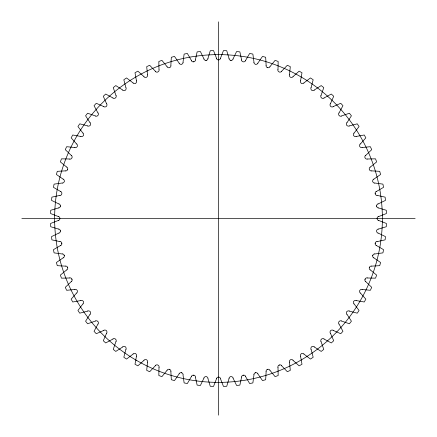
<?xml version="1.0" encoding="UTF-8"?>
<svg xmlns="http://www.w3.org/2000/svg" width="437" height="437" viewBox="0 0 437 437"><rect width="100%" height="100%" fill="white"/><g stroke="black" fill="none" stroke-linecap="round" stroke-linejoin="round"><path stroke-width="0.66" d="M377.257 218.347L377.257 218.653M170.862 371.455L171.331 379.715L172.38 380.015L174.483 380.6L179.197 373.804M266.138 65.545L265.669 57.285L264.62 56.985L262.517 56.4L257.803 63.196M183.01 62.245L184.124 54.084L186.266 53.653L187.336 53.445L191.504 60.59M253.99 374.717L252.876 382.916L250.734 383.347L249.664 383.555L245.496 376.41M60.224 206.198L60.246 205.893M159.008 367.244L158.828 375.514L159.849 375.902L161.898 376.65L167.136 370.243M277.992 69.756L278.172 61.486L277.151 61.098L275.102 60.35L269.864 66.757M195.383 59.94L197.131 51.894L199.299 51.632L200.381 51.506L203.981 58.962M241.623 377.022L239.869 385.106L238.782 385.243L236.619 385.494L233.036 378.076M375.274 243.485L375.323 243.185M147.52 362.12L146.695 370.352L147.684 370.811L149.667 371.723L155.386 365.742M289.48 74.88L290.305 66.648L289.316 66.189L287.333 65.277L281.614 71.258M207.886 58.651L210.268 50.73L212.453 50.637L213.54 50.599L216.539 58.312M229.114 378.349L226.732 386.27L223.46 386.401L220.516 378.868M372.832 255.711L372.903 255.41M136.475 356.106L135 364.25L135.951 364.786L137.857 365.845L144.03 360.339M300.525 80.894L302 72.75L301.049 72.214L299.143 71.155L292.97 76.661M220.461 58.312L223.46 50.599L224.547 50.637L226.732 50.73L229.114 58.651M216.539 378.688L213.54 386.401L210.268 386.27L207.936 378.568M67.566 169.299L67.467 169.589M369.434 267.701L369.533 267.411M125.916 349.283L123.824 357.248L125.632 358.466L126.544 359.067L133.132 354.057M311.073 87.755L313.176 79.752L312.275 79.141L310.456 77.933L303.868 82.943M233.036 58.924L236.619 51.506L238.782 51.757L239.869 51.894L241.623 59.978M203.981 378.038L200.381 385.494L197.131 385.106L195.399 377.175M365.113 279.396L365.228 279.112M115.942 341.614L113.227 349.392L114.936 350.747L115.8 351.419L122.759 346.945M321.042 95.419L323.773 87.608L322.064 86.253L321.2 85.581L314.241 90.055M245.496 60.59L249.664 53.445L251.805 53.86L252.876 54.084L253.99 62.283M191.504 376.41L187.336 383.555L184.124 382.916L183.021 374.946M106.617 333.158L103.285 340.729L104.082 341.477L105.688 342.952L112.975 339.036M330.383 103.842L333.715 96.271L332.918 95.523L331.312 94.048L324.025 97.964M97.964 324.025L94.048 331.312L94.785 332.12L96.271 333.715L103.842 330.383M339.036 112.975L342.952 105.688L342.215 104.88L340.729 103.285L333.158 106.617M90.055 314.241L85.581 321.2L86.253 322.064L87.608 323.773L95.419 321.042M346.945 122.759L351.419 115.8L350.747 114.936L349.392 113.227L341.614 115.942M82.943 303.868L77.933 310.456L78.534 311.368L79.752 313.176L87.755 311.073M354.057 133.132L359.067 126.544L358.466 125.632L357.248 123.824L349.283 125.916M76.661 292.97L71.155 299.143L71.679 300.099L72.75 302L80.894 300.525M360.339 144.03L365.845 137.857L365.321 136.901L364.25 135L356.106 136.475M71.258 281.614L65.277 287.333L65.73 288.327L66.648 290.305L74.88 289.48M365.742 155.386L371.723 149.667L371.27 148.673L370.352 146.695L362.12 147.52M66.757 269.864L60.35 275.102L60.721 276.124L61.486 278.172L69.756 277.992M370.243 167.136L376.65 161.898L376.279 160.876L375.514 158.828L367.244 159.008M63.196 257.803L56.4 262.517L56.69 263.571L57.285 265.669L65.545 266.138M373.804 179.197L380.6 174.483L380.31 173.429L379.715 171.331L371.455 170.862M60.59 245.496L53.445 249.664L53.653 250.734L54.084 252.876L62.283 253.99M376.41 191.504L383.555 187.336L383.347 186.266L382.916 184.124L374.755 183.01M279.112 365.228L279.396 365.113M58.924 233.036L51.506 236.619L51.757 238.782L51.894 239.869L59.978 241.623M378.038 203.981L385.494 200.381L385.368 199.299L385.106 197.131L377.06 195.383M267.411 369.533L267.701 369.434M58.312 220.461L50.599 223.46L50.637 224.547L50.73 226.732L58.651 229.114M378.688 216.539L386.401 213.54L386.319 211.361L386.27 210.268L378.349 207.886M255.41 372.903L255.711 372.832M58.651 207.886L50.73 210.268L50.637 212.453L50.599 213.54L58.312 216.539M378.349 229.114L386.27 226.732L386.319 225.639L386.401 223.46L378.688 220.461M193.777 61.683L193.515 61.726M243.185 375.323L243.485 375.274M59.94 195.383L51.894 197.131L51.632 199.299L51.506 200.381L58.962 203.981M377.022 241.623L385.106 239.869L385.243 238.782L385.494 236.619L378.076 233.036M206.198 60.224L205.893 60.246M62.245 183.01L54.084 184.124L53.653 186.266L53.445 187.336L60.59 191.504M374.717 253.99L382.916 252.876L383.14 251.805L383.555 249.664L376.41 245.496M21.85 218.5L415.15 218.5M65.545 170.862L57.285 171.331L56.985 172.38L56.4 174.483L63.196 179.197M371.455 266.138L379.715 265.669L380.015 264.62L380.6 262.517L373.804 257.803M231.107 60.246L230.802 60.224M69.756 159.008L61.486 158.828L61.098 159.849L60.35 161.898L66.757 167.136M367.244 277.992L375.514 278.172L375.902 277.151L376.65 275.102L370.243 269.864M193.515 375.274L193.815 375.323M74.88 147.52L66.648 146.695L66.189 147.684L65.277 149.667L71.258 155.386M362.12 289.48L370.352 290.305L370.811 289.316L371.723 287.333L365.742 281.614M181.289 372.832L181.59 372.903M80.894 136.475L72.75 135L72.214 135.951L71.155 137.857L76.661 144.03M356.106 300.525L364.25 302L364.786 301.049L365.845 299.143L360.339 292.97M267.701 67.566L267.411 67.467M169.299 369.434L169.589 369.533M87.717 125.916L79.752 123.824L78.534 125.632L77.933 126.544L82.943 133.132M349.245 311.073L357.248 313.176L358.466 311.368L359.067 310.456L354.057 303.868M95.386 115.942L87.608 113.227L86.253 114.936L85.581 115.8L90.055 122.759M341.581 321.042L349.392 323.773L350.075 322.916L351.419 321.2L346.945 314.241M103.842 106.617L96.271 103.285L95.523 104.082L94.048 105.688L97.964 112.975M333.158 330.383L340.729 333.715L341.477 332.918L342.952 331.312L339.036 324.025M112.975 97.964L105.688 94.048L104.88 94.785L103.285 96.271L106.617 103.842M324.025 339.036L331.312 342.952L332.12 342.215L333.715 340.729L330.383 333.158M122.759 90.055L115.8 85.581L114.936 86.253L113.227 87.608L115.958 95.419M314.241 346.945L321.2 351.419L322.064 350.747L323.773 349.392L321.058 341.614M133.132 82.943L126.544 77.933L123.824 79.752L125.867 87.575M303.868 354.057L310.456 359.067L311.368 358.466L313.176 357.248L311.084 349.283M144.03 76.661L137.857 71.155L136.901 71.679L135 72.75L136.475 80.894M292.97 360.339L299.143 365.845L301.049 364.786L302 364.25L300.525 356.106M155.386 71.258L149.667 65.277L148.673 65.73L146.695 66.648L147.52 74.88M281.614 365.742L287.333 371.723L288.327 371.27L290.305 370.352L289.48 362.12M167.136 66.757L161.898 60.35L158.828 61.486L158.992 69.565M269.864 370.243L275.102 376.65L276.124 376.279L278.172 375.514L277.992 367.244M179.197 63.196L174.483 56.4L171.331 57.285L170.856 65.359M257.803 373.804L262.517 380.6L264.62 380.015L265.669 379.715L266.138 371.455M71.772 279.112L71.886 279.396M67.467 267.411L67.566 267.701M64.097 255.41L64.168 255.711M375.317 193.777L375.274 193.515M61.677 243.185L61.726 243.485M376.776 206.198L376.754 205.893M60.224 230.802L60.246 231.107M218.5 21.85L218.5 415.15M378.666 220.548A2.158 2.158 0 0 1 377.098 218.669M377.098 218.276A2.158 2.158 0 0 1 378.666 216.397M378.333 207.974A2.158 2.158 0 0 1 376.623 206.22M376.596 205.893A2.158 2.158 0 0 1 378.01 203.893M377.011 195.465A2.158 2.158 0 0 1 375.17 193.853M375.11 193.465A2.158 2.158 0 0 1 376.361 191.368M374.717 183.103A2.158 2.158 0 0 1 372.756 181.639M372.679 181.311A2.158 2.158 0 0 1 373.761 179.121M371.455 170.954A2.158 2.158 0 0 1 369.391 169.649M369.287 169.332A2.158 2.158 0 0 1 370.194 167.06M367.255 159.101A2.158 2.158 0 0 1 365.092 157.959M364.939 157.599A2.158 2.158 0 0 1 365.665 155.266M362.136 147.613A2.158 2.158 0 0 1 359.886 146.646M359.711 146.297A2.158 2.158 0 0 1 360.252 143.915M356.133 136.557A2.158 2.158 0 0 1 353.817 135.776M353.642 135.492A2.158 2.158 0 0 1 353.992 133.072M349.278 126.014A2.158 2.158 0 0 1 346.907 125.414M346.71 125.14A2.158 2.158 0 0 1 346.874 122.704M341.619 116.04A2.158 2.158 0 0 1 339.21 115.625M338.992 115.373A2.158 2.158 0 0 1 338.959 112.926M333.202 106.694A2.158 2.158 0 0 1 330.765 106.47M330.53 106.235A2.158 2.158 0 0 1 330.306 103.798M324.074 98.041A2.158 2.158 0 0 1 321.627 98.008M321.375 97.79A2.158 2.158 0 0 1 320.96 95.381M314.296 90.126A2.158 2.158 0 0 1 311.86 90.29M311.586 90.093A2.158 2.158 0 0 1 310.986 87.722M303.928 83.008A2.158 2.158 0 0 1 301.508 83.358M301.224 83.183A2.158 2.158 0 0 1 300.443 80.867M293.036 76.721A2.158 2.158 0 0 1 290.649 77.262M290.305 77.087A2.158 2.158 0 0 1 289.338 74.836M281.685 71.313A2.158 2.158 0 0 1 279.347 72.039M278.986 71.886A2.158 2.158 0 0 1 277.85 69.723M269.94 66.806A2.158 2.158 0 0 1 267.668 67.713M267.351 67.609A2.158 2.158 0 0 1 266.046 65.545M257.879 63.239A2.158 2.158 0 0 1 255.689 64.321M255.361 64.244A2.158 2.158 0 0 1 253.897 62.283M245.578 60.628A2.158 2.158 0 0 1 243.475 61.879M243.087 61.819A2.158 2.158 0 0 1 241.475 59.978M233.107 58.99A2.158 2.158 0 0 1 231.107 60.404M230.78 60.377A2.158 2.158 0 0 1 229.026 58.667M220.548 58.334A2.158 2.158 0 0 1 218.669 59.902M218.276 59.902A2.158 2.158 0 0 1 216.397 58.334M207.974 58.667A2.158 2.158 0 0 1 206.22 60.377M205.893 60.404A2.158 2.158 0 0 1 203.893 58.99M195.465 59.989A2.158 2.158 0 0 1 193.853 61.83M193.465 61.89A2.158 2.158 0 0 1 191.368 60.639M183.103 62.283A2.158 2.158 0 0 1 181.639 64.244M181.311 64.321A2.158 2.158 0 0 1 179.121 63.239M170.954 65.545A2.158 2.158 0 0 1 169.649 67.609M169.332 67.713A2.158 2.158 0 0 1 167.06 66.806M159.101 69.745A2.158 2.158 0 0 1 157.959 71.908M157.599 72.061A2.158 2.158 0 0 1 155.266 71.335M147.613 74.864A2.158 2.158 0 0 1 146.646 77.114M146.297 77.289A2.158 2.158 0 0 1 143.915 76.748M136.557 80.867A2.158 2.158 0 0 1 135.776 83.183M135.492 83.358A2.158 2.158 0 0 1 133.072 83.008M126.014 87.722A2.158 2.158 0 0 1 125.414 90.093M125.14 90.29A2.158 2.158 0 0 1 122.704 90.126M116.04 95.381A2.158 2.158 0 0 1 115.625 97.79M115.373 98.008A2.158 2.158 0 0 1 112.926 98.041M106.694 103.798A2.158 2.158 0 0 1 106.47 106.235M106.235 106.47A2.158 2.158 0 0 1 103.798 106.694M98.041 112.926A2.158 2.158 0 0 1 98.008 115.373M97.79 115.625A2.158 2.158 0 0 1 95.381 116.04M90.126 122.704A2.158 2.158 0 0 1 90.29 125.14M90.093 125.414A2.158 2.158 0 0 1 87.722 126.014M83.008 133.072A2.158 2.158 0 0 1 83.358 135.492M83.183 135.776A2.158 2.158 0 0 1 80.867 136.557M76.721 143.964A2.158 2.158 0 0 1 77.262 146.351M77.087 146.695A2.158 2.158 0 0 1 74.836 147.662M71.313 155.315A2.158 2.158 0 0 1 72.039 157.653M71.886 158.014A2.158 2.158 0 0 1 69.723 159.15M66.806 167.06A2.158 2.158 0 0 1 67.713 169.332M67.609 169.649A2.158 2.158 0 0 1 65.545 170.954M63.239 179.121A2.158 2.158 0 0 1 64.321 181.311M64.244 181.639A2.158 2.158 0 0 1 62.283 183.103M60.628 191.422A2.158 2.158 0 0 1 61.879 193.525M61.819 193.913A2.158 2.158 0 0 1 59.978 195.525M58.99 203.893A2.158 2.158 0 0 1 60.404 205.893M60.377 206.22A2.158 2.158 0 0 1 58.667 207.974M59.902 218.669A2.158 2.158 0 0 1 58.334 220.548M58.334 216.397A2.158 2.158 0 0 1 59.902 218.276M58.667 229.026A2.158 2.158 0 0 1 60.377 230.78M60.404 231.107A2.158 2.158 0 0 1 58.99 233.107M61.879 243.475A2.158 2.158 0 0 1 60.628 245.578M59.978 241.475A2.158 2.158 0 0 1 61.819 243.087M62.283 253.897A2.158 2.158 0 0 1 64.244 255.361M64.321 255.689A2.158 2.158 0 0 1 63.239 257.879M65.545 266.046A2.158 2.158 0 0 1 67.609 267.351M67.713 267.668A2.158 2.158 0 0 1 66.806 269.94M72.039 279.347A2.158 2.158 0 0 1 71.313 281.685M69.723 277.85A2.158 2.158 0 0 1 71.886 278.986M77.262 290.649A2.158 2.158 0 0 1 76.721 293.036M74.836 289.338A2.158 2.158 0 0 1 77.087 290.305M80.867 300.443A2.158 2.158 0 0 1 83.183 301.224M83.358 301.508A2.158 2.158 0 0 1 83.008 303.928M87.722 310.986A2.158 2.158 0 0 1 90.093 311.586M90.29 311.86A2.158 2.158 0 0 1 90.126 314.296M95.381 320.96A2.158 2.158 0 0 1 97.79 321.375M98.008 321.627A2.158 2.158 0 0 1 98.041 324.074M103.798 330.306A2.158 2.158 0 0 1 106.235 330.53M106.47 330.765A2.158 2.158 0 0 1 106.694 333.202M112.926 338.959A2.158 2.158 0 0 1 115.373 338.992M115.625 339.21A2.158 2.158 0 0 1 116.04 341.619M122.704 346.874A2.158 2.158 0 0 1 125.14 346.71M125.414 346.907A2.158 2.158 0 0 1 126.014 349.278M133.072 353.992A2.158 2.158 0 0 1 135.492 353.642M135.776 353.817A2.158 2.158 0 0 1 136.557 356.133M146.646 359.886A2.158 2.158 0 0 1 147.613 362.136M143.915 360.252A2.158 2.158 0 0 1 146.297 359.711M157.959 365.092A2.158 2.158 0 0 1 159.101 367.255M155.266 365.665A2.158 2.158 0 0 1 157.599 364.939M167.06 370.194A2.158 2.158 0 0 1 169.332 369.287M169.649 369.391A2.158 2.158 0 0 1 170.954 371.455M179.121 373.761A2.158 2.158 0 0 1 181.311 372.679M181.639 372.756A2.158 2.158 0 0 1 183.103 374.717M191.422 376.372A2.158 2.158 0 0 1 193.525 375.121M193.913 375.181A2.158 2.158 0 0 1 195.525 377.022M203.893 378.01A2.158 2.158 0 0 1 205.893 376.596M206.22 376.623A2.158 2.158 0 0 1 207.974 378.333M216.452 378.666A2.158 2.158 0 0 1 218.331 377.098M218.724 377.098A2.158 2.158 0 0 1 220.603 378.666M229.026 378.333A2.158 2.158 0 0 1 230.78 376.623M231.107 376.596A2.158 2.158 0 0 1 233.107 378.01M241.535 377.011A2.158 2.158 0 0 1 243.147 375.17M243.535 375.11A2.158 2.158 0 0 1 245.632 376.361M253.897 374.717A2.158 2.158 0 0 1 255.361 372.756M255.689 372.679A2.158 2.158 0 0 1 257.879 373.761M266.046 371.455A2.158 2.158 0 0 1 267.351 369.391M267.668 369.287A2.158 2.158 0 0 1 269.94 370.194M277.899 367.255A2.158 2.158 0 0 1 279.041 365.092M279.401 364.939A2.158 2.158 0 0 1 281.734 365.665M289.387 362.136A2.158 2.158 0 0 1 290.354 359.886M290.703 359.711A2.158 2.158 0 0 1 293.085 360.252M300.443 356.133A2.158 2.158 0 0 1 301.224 353.817M301.508 353.642A2.158 2.158 0 0 1 303.928 353.992M310.986 349.278A2.158 2.158 0 0 1 311.586 346.907M311.86 346.71A2.158 2.158 0 0 1 314.296 346.874M320.96 341.619A2.158 2.158 0 0 1 321.375 339.21M321.627 338.992A2.158 2.158 0 0 1 324.074 338.959M330.306 333.202A2.158 2.158 0 0 1 330.53 330.765M330.765 330.53A2.158 2.158 0 0 1 333.202 330.306M338.959 324.074A2.158 2.158 0 0 1 338.992 321.627M339.21 321.375A2.158 2.158 0 0 1 341.619 320.96M346.874 314.296A2.158 2.158 0 0 1 346.71 311.86M346.907 311.586A2.158 2.158 0 0 1 349.278 310.986M353.992 303.928A2.158 2.158 0 0 1 353.642 301.508M353.817 301.224A2.158 2.158 0 0 1 356.133 300.443M360.279 293.036A2.158 2.158 0 0 1 359.738 290.649M359.913 290.305A2.158 2.158 0 0 1 362.164 289.338M365.687 281.685A2.158 2.158 0 0 1 364.961 279.347M365.113 278.986A2.158 2.158 0 0 1 367.277 277.85M370.194 269.94A2.158 2.158 0 0 1 369.287 267.668M369.391 267.351A2.158 2.158 0 0 1 371.455 266.046M373.761 257.879A2.158 2.158 0 0 1 372.679 255.689M372.756 255.361A2.158 2.158 0 0 1 374.717 253.897M376.372 245.578A2.158 2.158 0 0 1 375.121 243.475M375.181 243.087A2.158 2.158 0 0 1 377.022 241.475M378.01 233.107A2.158 2.158 0 0 1 376.596 231.107M376.623 230.78A2.158 2.158 0 0 1 378.333 229.026M136.562 360.421A163.875 163.875 0 0 0 382.375 218.5A163.875 163.875 0 0 0 136.562 76.579A163.875 163.875 0 0 0 136.562 360.421"/></g></svg>
